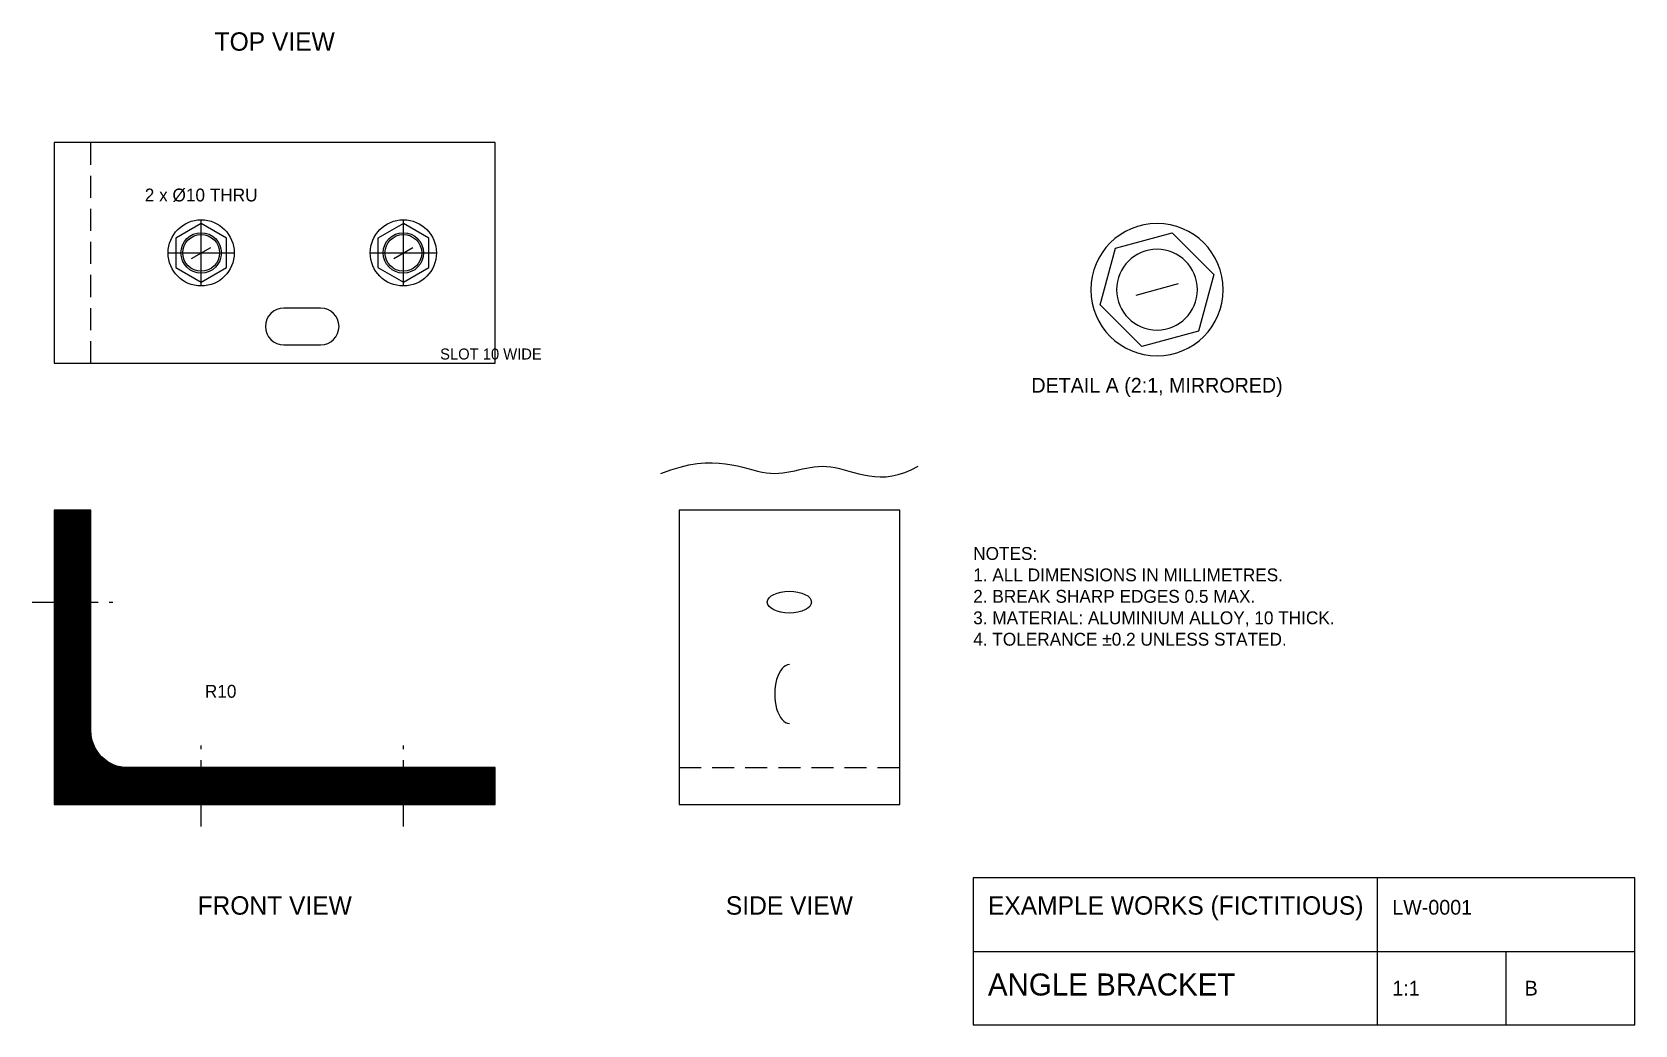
# Model space of a CAD drawing. Header units: millimetres. Extents: x -6 to 430, y -60 to 210.
import ezdxf
from ezdxf.enums import TextEntityAlignment as Align

# ---------------------------------------------------------------- set-up
doc = ezdxf.new("R2010")
doc.units = ezdxf.units.MM
doc.header["$MEASUREMENT"] = 0
doc.linetypes.add('CENTER', pattern=[27, 18, -3, 3, -3])
doc.linetypes.add('HIDDEN', pattern=[9, 6, -3])
for name, color, linetype in [('CENTER', 1, 'CENTER'), ('HARDWARE', 5, 'Continuous'), ('HATCH', 8, 'Continuous'), ('HIDDEN', 6, 'HIDDEN'), ('OUTLINE', 7, 'Continuous'), ('TEXT', 2, 'Continuous'), ('TITLE', 7, 'Continuous')]:
    doc.layers.add(name, color=color, linetype=linetype)
doc.styles.add('ISO', font='txt', dxfattribs={"width": 0.9})

# ---------------------------------------------------------------- blocks, each defined once
blk = doc.blocks.new('WASHER')
for radius in [9, 5.5]:
    blk.add_circle((0, 0), radius)
blk = doc.blocks.new('BOLT')
blk.add_line((-3, 0), (3, 0))
blk.add_lwpolyline([(8, 0), (4, 6.93), (-4, 6.93), (-8, 0), (-4, -6.93), (4, -6.93)], close=True)
blk.add_blockref('WASHER', (0, 0))
blk = doc.blocks.new('TITLEBLOCK')
for p, q in [((110, 0), (110, 40)), ((0, 20), (180, 20)), ((145, 0), (145, 20))]:
    blk.add_line(p, q)
blk.add_lwpolyline([(0, 0), (180, 0), (180, 40), (0, 40)], close=True)
blk.add_text('EXAMPLE WORKS (FICTITIOUS)', height=5).set_placement((4, 30))
for tag, p, height in [('DWGNO', (114, 30), 4), ('SECRET', (150, 30), 4), ('TITLE', (4, 8), 6), ('SCALE', (114, 8), 4), ('REV', (150, 8), 4)]:
    blk.add_attdef(tag, p, '', height=height)

msp = doc.modelspace()

# ---------------------------------------------------------------- hatches: boundary and pattern name
at = {"layer": 'HATCH'}
h = msp.add_hatch(dxfattribs=at)
h.set_pattern_fill('ANSI31', color=256)
h.set_pattern_definition([(45, (0, 0), (-0.088388, 0.088388), [])])
h.paths.add_polyline_path([(0, 0), (120, 0), (120, 10), (20, 10, -0.414214), (10, 20), (10, 80), (0, 80)])

# ---------------------------------------------------------------- linework, layer by layer
at = {"layer": 'CENTER'}
for p, q in [((40, 141), (40, 159)), ((95, 141), (95, 159)), ((31, 150), (49, 150)), ((86, 150), (104, 150)), ((-6, 55), (16, 55)), ((40, -6), (40, 16)), ((95, -6), (95, 16))]:
    msp.add_line(p, q, dxfattribs=at)
at = {"layer": 'HIDDEN'}
for p, q in [((10, 120), (10, 180)), ((0, 61), (10, 61)), ((0, 49), (10, 49)), ((35, 0), (35, 10)), ((45, 0), (45, 10)), ((90, 0), (90, 10)), ((100, 0), (100, 10)), ((170, 10), (230, 10))]:
    msp.add_line(p, q, dxfattribs=at)
at = {"layer": 'OUTLINE'}
for points in [[(0, 120), (120, 120), (120, 180), (0, 180)], [(170, 0), (230, 0), (230, 80), (170, 80)]]:
    msp.add_lwpolyline(points, close=True, dxfattribs=at)
for points in [[(62.5, 125), (72.5, 125, 1), (72.5, 135), (62.5, 135, 1)], [(0, 0), (120, 0), (120, 10), (20, 10, -0.414214), (10, 20), (10, 80), (0, 80)]]:
    msp.add_lwpolyline(points, format="xyb", close=True, dxfattribs=at)
for centre in [(40, 150), (95, 150)]:
    msp.add_circle(centre, 5, dxfattribs=at)
msp.add_ellipse((200, 55), major_axis=(6, 0), ratio=0.5, dxfattribs=at)
msp.add_ellipse((200, 30), major_axis=(0, 8), ratio=0.5, start_param=0, end_param=3.141593, dxfattribs=at)
msp.add_open_spline([(165, 90), (180, 96), (195, 86), (210, 96), (225, 86), (235, 92)], degree=3, dxfattribs=at)

# ---------------------------------------------------------------- block references
at = {"layer": 'HARDWARE', "rotation": 30}
for p in [(40, 150), (95, 150)]:
    msp.add_blockref('BOLT', p, dxfattribs=at)
at = {"layer": 'HARDWARE', "xscale": -2, "yscale": 2, "rotation": 15}
msp.add_blockref('BOLT', (300, 140), dxfattribs=at)
at = {"layer": 'TITLE'}
ref = msp.add_blockref('TITLEBLOCK', (250, -60), dxfattribs=at)
ref.add_attrib('TITLE', 'ANGLE BRACKET', (254, -52), dxfattribs={"height": 6})
ref.add_attrib('DWGNO', 'LW-0001', (364, -30), dxfattribs={"height": 4})
ref.add_attrib('SCALE', '1:1', (364, -52), dxfattribs={"height": 4})
ref.add_attrib('REV', 'B', (400, -52), dxfattribs={"height": 4})

# ---------------------------------------------------------------- texts
at = {"layer": 'TEXT', "style": 'ISO'}
for s, p in [('TOP VIEW', (60, 205)), ('FRONT VIEW', (60, -30)), ('SIDE VIEW', (200, -30))]:
    msp.add_text(s, height=5, dxfattribs=at).set_placement(p, align=Align.CENTER)
at = {"layer": 'TEXT'}
for s, height, p in [('2 x %%c10 THRU', 3.5, (40, 164)), ('DETAIL A (2:1, MIRRORED)', 4, (300, 112))]:
    msp.add_text(s, height=height, dxfattribs=at).set_placement(p, align=Align.CENTER)
for s, height, p in [('SLOT 10 WIDE', 3, (105, 121)), ('R10', 3.5, (41, 29))]:
    msp.add_text(s, height=height, dxfattribs=at).set_placement(p)
at = {"layer": 'TEXT', "insert": (250, 70), "char_height": 3.5, "width": 120, "attachment_point": 1}
msp.add_mtext('NOTES:\\P1. ALL DIMENSIONS IN MILLIMETRES.\\P2. BREAK SHARP EDGES 0.5 MAX.\\P3. MATERIAL: ALUMINIUM ALLOY, 10 THICK.\\P4. TOLERANCE %%p0.2 UNLESS STATED.', dxfattribs=at)

doc.saveas('drawing.dxf')
